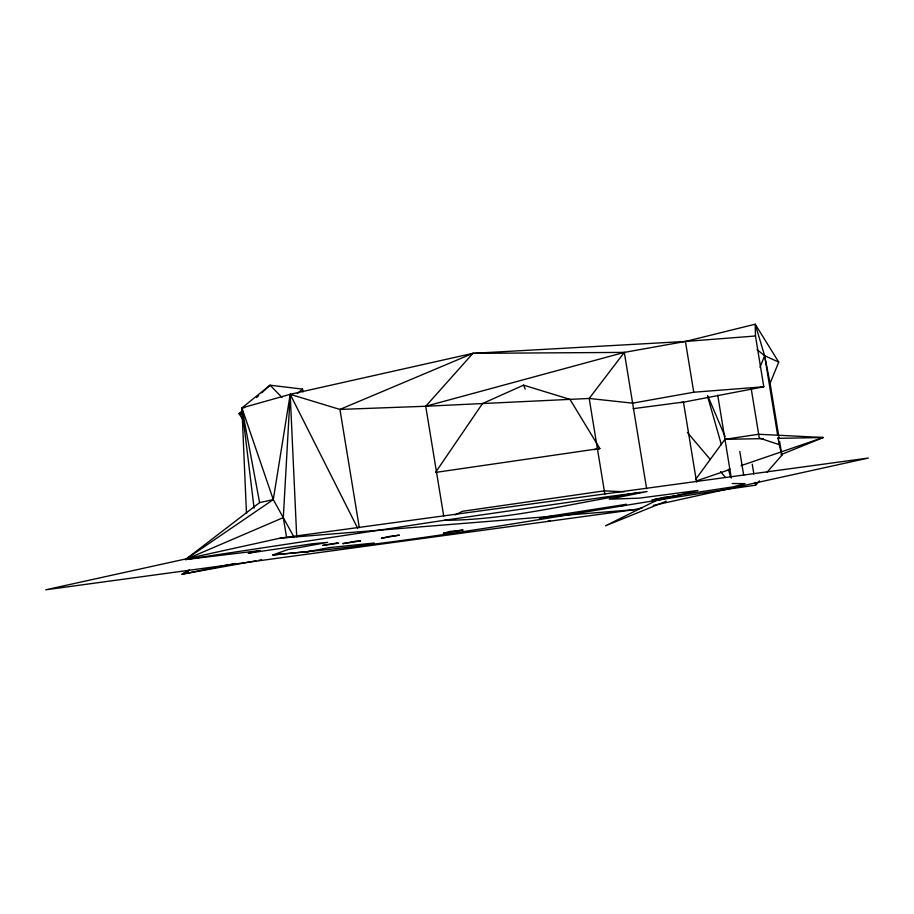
<?xml version="1.0" encoding="UTF-8"?>
<svg xmlns="http://www.w3.org/2000/svg" width="914" height="914" viewBox="0 0 914 914"><rect width="100%" height="100%" fill="white"/><g stroke="black" fill="none" stroke-linecap="round" stroke-linejoin="round"><path stroke-width="1.37" d="M286.619 537.775L283.317 517.598L290.195 394.322L472.904 353.352L685.431 341.459L755.478 335.998L763.796 386.771L680.873 402.674M294.239 537.501L273.286 499.604L290.195 394.322L339.939 409.426L425.73 406.262L589.187 398.458L632.625 403.165L693.749 392.232L763.796 386.771M760.002 367.257L764.63 355.717L755.204 324.196L685.431 341.459L624.308 352.393L425.73 406.262L443.713 516.067M779.162 438.64L770.102 383.332L778.728 362.104L755.204 324.196L755.478 335.998M695.565 479.496L724.951 439.337L758.666 434.253L823.308 437.509L781.07 454.635M359.305 527.641L339.939 409.426L472.904 353.352L624.308 352.393L589.187 398.458L604.862 494.188M303.002 391.923L302.545 389.113L270.041 385.205L241.902 407.93L273.286 499.604L259.61 502.62L185.428 559.574L260.376 550.536L248.197 553.221L311.823 543.841L327.646 542.379L287.784 549.622L272.795 554.947L310.737 551.302C459.959 536.392 607.25 506.196 755.684 485.185L759.431 480.901M766.915 472.355L781.881 455.241L779.619 441.405M425.73 406.262L472.904 353.352M242.153 410.832L239.057 413.676L242.804 419.537M256.617 397.544L258.685 395.648M261.781 392.803L270.041 385.205L281.992 397.396M297.358 393.568L302.545 389.113M186.593 558.774L273.286 499.604M189.358 569.936L182.023 574.232L255.886 560.853M186.685 558.934L189.198 557.643M455.252 514.89L462.484 511.292L604.314 490.852L624.262 491.766M188.455 571.159L182.023 574.232L235.001 563.515M523.573 385.148L482.501 403.554L435.544 472.424L599.847 448.534L569.982 399.384L523.573 385.148L525.196 389.078M186.73 559.014L283.317 517.598M666.215 501.203L605.479 525.813L655.738 500.792L697.93 490.441L639.229 498.164L609.261 499.181L647.089 491.561L605.319 497.01L444.398 520.283L185.428 559.574M243.021 412.145L239.057 413.676L243.067 415.082M539.329 518.901L544.973 516.947L626.376 504.322L620.732 506.276M696.582 480.867L730.286 469.339M741.071 465.649L823.308 437.509L777.7 438.354M246.472 513.337L241.902 407.93L290.195 394.322L357.648 528.166M547.715 521.38L550.434 520.649M653.281 505.442L868.3 458.063L280.141 538.152L45.7 589.804L633.859 509.715L642.176 507.887M594.329 449.631L599.847 448.534L597.071 448.363M306.601 551.896L329.109 547.646L374.272 543.019L351.764 547.269M258.673 560.339L261.461 559.836M677.708 495.308L733.405 486.796L745.059 483.655L732.194 483.529M633.151 408.672L683.455 402.046L696.559 482.021M254.081 508.104L241.902 407.93L244.712 407.587M272.795 554.947L310.737 551.336M637.115 492.76L639.926 492.497C574.963 502.334 510.412 520.135 444.398 520.283M280.141 538.152L633.859 509.715M724.951 439.337L763.441 438.617M781.881 455.241L779.196 444.615L759.294 438.046L751.262 389.044M778.728 362.104L764.63 355.717L757.043 349.616M687.419 432.505L710.418 459.651M720.529 471.601L725.133 477.028M707.847 395.979L725.065 436.538M707.505 396.07L721.42 444.821M728.378 469.19L730.697 477.325M770.102 383.332L764.63 355.717L777.597 434.893M241.902 407.93L259.61 502.62M778.054 437.669L779.196 444.615M752.245 464.186L753.856 473.989M755.227 482.386L755.684 485.185M739.792 451.425L743.688 475.246M717.719 395.145L731.291 478.011M685.431 341.459L693.749 392.232M624.308 352.393L646.632 488.75M290.195 394.322L296.707 536.769M450.385 531.434L443.347 533.228L463.112 530.029L450.385 531.434M389.867 536.415L381.355 538.255L399.395 535.147L389.867 536.415M664.112 497.353L651.968 499.969L678.634 495.411L664.112 497.353M355.649 541.305L342.807 543.636L360.642 540.917L355.649 541.305M336.683 543.053L322.745 545.429L338.706 543.19L336.683 543.053"/></g></svg>
